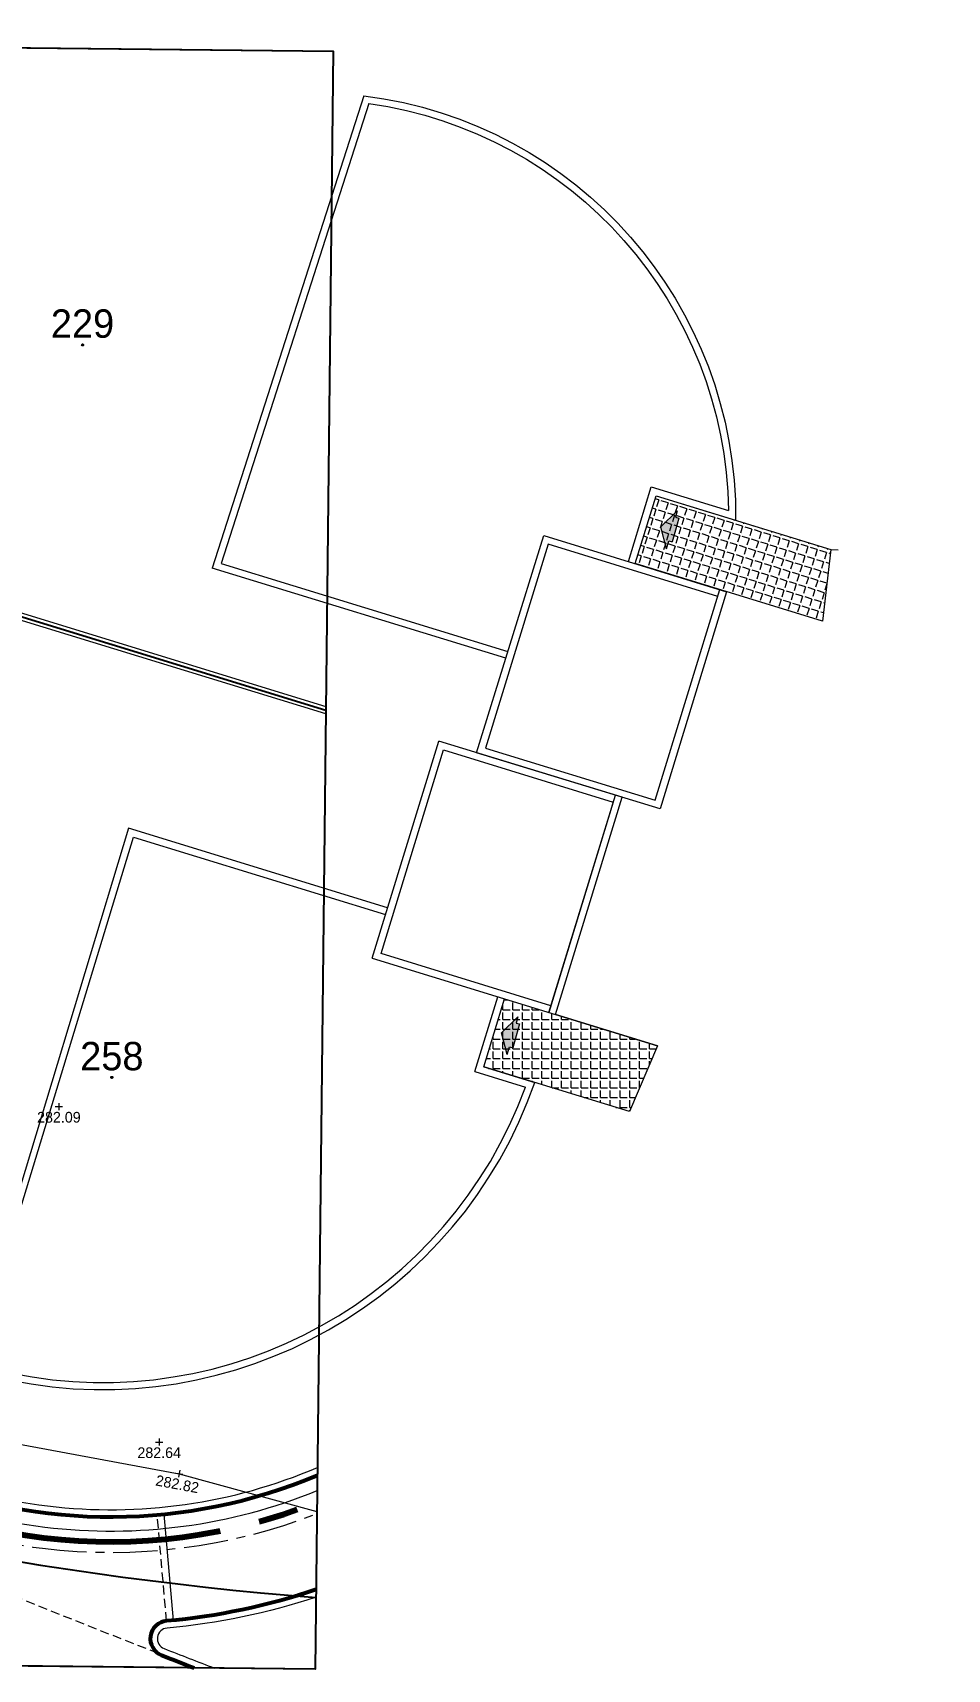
# Model space of a CAD drawing. Extents: x 179571.8 to 179639.8, y 576218.6 to 576265.3.
# Drawn here: x 179614.08 to 179639.84, y 576219.19 to 576265.28 of the extents above; entities that cross this region are included whole.
import ezdxf
from ezdxf.enums import TextEntityAlignment as Align

# ---------------------------------------------------------------- set-up
doc = ezdxf.new("R2010")
doc.units = 0
doc.header["$MEASUREMENT"] = 0
for name, pattern in [('( Hidden )', [0.375, 0.25, -0.125]), ('CELLCOMPIPE', [8.375, 5, -1.125, 1.125, -1.125]), ('CENTER', [2, 1.25, -0.25, 0.25, -0.25])]:
    doc.linetypes.add(name, pattern=pattern)
for name, color, linetype, lineweight in [('0-Buildline', 4, 'Continuous', 0), ('0-GDR', 3, 'Continuous', 0), ('0-SHVIL', 42, 'Continuous', 13), ('CELLCOM_SIVIM_PIPE', 212, 'CELLCOMPIPE', 80), ('HW-CURB-BRDR', 110, 'Continuous', 53), ('HW-CURB-ILND', 96, 'Continuous', 53), ('HW-CURB-IN', 112, 'Continuous', 13), ('L-HATCH-MIDRAHA', 254, 'Continuous', 13), ('M1502', 250, 'Continuous', 13), ('M1509', 250, 'Continuous', 13), ('PARTNER_L', 20, 'PARTNER', 0), ('TLKL', 100, 'CENTER', 0)]:
    doc.layers.add(name, color=color, linetype=linetype, lineweight=lineweight)
for name, color, linetype in [('C1603_0', 3, 'Continuous'), ('C1660_0_1', 3, 'Continuous'), ('FRAMEM_BORDER', 7, 'Continuous'), ('FRAMEM_NAME', 7, 'Continuous')]:
    doc.layers.add(name, color=color, linetype=linetype)
doc.styles.add('FRAMEM_1', font='txt', dxfattribs={"width": 0.8})
doc.styles.add('MAVAT_HEBTXT', font='HEBTXT')
doc.styles.add('Style-DIMHEB', font='DIMHEB')
doc.styles.add('TAZAR_HEBTXT', font='HEBTXT')
doc.styles.add('TRHEBTXT', font='hebtxt')
doc.linetypes.add('PARTNER', pattern='A,0.5,-0.2,["PRTN",Style-DIMHEB,S=0.1,R=0,X=-0.1,Y=-0.05],-0.5', length=1.2)

# ---------------------------------------------------------------- blocks, each defined once
blk = doc.blocks.new('C1603')
at = {"color": 255}
blk.add_circle((0, 0), 0.05, dxfattribs=at)
at = {"style": 'TAZAR_HEBTXT', "width": 3}
blk.add_attdef('CROSS', text='', height=3, dxfattribs=at).set_placement((0, 1.5), align=Align.MIDDLE)
at = {"style": 'TAZAR_HEBTXT'}
blk.add_attdef('PARCEL_NAME', text='', height=2, dxfattribs=at).set_placement((0, 1.5), align=Align.MIDDLE)
at = {"style": 'TAZAR_HEBTXT', "flags": 1}
for tag, p in [('GUSH', (0, -1)), ('PARCEL_STATUS', (0, -2.5)), ('PARCEL_SOURCE', (0, -4)), ('LEGAL_AREA', (0, -5.5)), ('CALC_AREA', (0, -7)), ('PARCEL_PREVIOUS', (0, -8.5)), ('GUSH_PREVIOUS', (0, -10)), ('TABA_PLAN', (0, -11.5)), ('TABA_MIGRASH', (0, -13)), ('TABA_YEUD', (0, -14.5)), ('COMMENT', (0, -16))]:
    blk.add_attdef(tag, text='', height=1, dxfattribs=at).set_placement(p, align=Align.MIDDLE)
blk = doc.blocks.new('FRAMEM_BORDER')
at = {"layer": 'FRAMEM_BORDER'}
blk.add_lwpolyline([(0, 0), (0, 1), (1, 1), (1, 0)], close=True, dxfattribs=at)
at = {"layer": 'FRAMEM_NAME', "style": 'FRAMEM_1', "width": 0.8}
blk.add_attdef('NUMBER', text='', height=0.2, dxfattribs=at).set_placement((0.5, 0.5), align=Align.MIDDLE)
blk = doc.blocks.new('M1502')
for points in [[(-0.4, 0), (0.4, 0)], [(0, 0.4), (0, -0.4)]]:
    blk.add_lwpolyline(points)
at = {"style": 'MAVAT_HEBTXT', "flags": 1}
for tag, p in [('MARK', (0, 2.300562066313085)), ('NAME', (0, -3.758755515101251))]:
    blk.add_attdef(tag, text='', height=1.2, dxfattribs=at).set_placement(p, align=Align.MIDDLE)
at = {"style": 'MAVAT_HEBTXT'}
blk.add_attdef('HEIGHT', text='', height=1.2, dxfattribs=at).set_placement((0, -1.190926193650919), align=Align.MIDDLE)
blk = doc.blocks.new('5188')
at = {"layer": '0-SHVIL', "linetype": 'ByBlock'}
h = blk.add_hatch(dxfattribs=at)
h.set_pattern_fill('ANGLE', color=256, scale=0.01, pattern_type=2)
h.set_pattern_definition([(0, (-0.2030312613060232, -13.18315887218341), (0, 0.275), [0.2, -0.075]), (90, (-0.2030312613060232, -13.18315887218341), (-0.275, 1.683889348827611e-17), [0.2, -0.075])])
h.paths.add_polyline_path([(-3.897584986290894, -7.590706898481585), (-3.311026723968098, -5.678653184557334), (0.9994030589004979, -7.000958194956183), (0.2085809417185374, -8.850350148160942)])
for p, q in [((-7.043446712632431, -4.533663493813947), (-5.166502710315399, 1.584921406931244)), ((0, 0), (-5.166502710315399, 1.584921406931244)), ((-6.789634630229557, -4.402325956849381), (-5.029999628051883, 1.333847387577407)), ((-5.029999628051883, 1.333847387577407), (-0.2498611961782444, -0.1325495423516259)), ((-2.068191810278222, -6.059916056343354), (-0.191205371345859, 0.05865582637488842)), ((-1.876986438961467, -6.118571882834658), (0, 0)), ((-0.2498611961782444, -0.1325495423516259), (-2.068138702394208, -6.059932348201983)), ((-13.9012617195549, -0.8713225681567565), (-18.48949428545893, -16.03536669851746)), ((-6.607352661318146, -3.108865690766834), (-13.9012617195549, -0.8713225681567565)), ((-18.26622192267678, -15.89396833092906), (-13.76249593216926, -1.123090713866986)), ((-13.76249593216926, -1.123090713866986), (-6.666007159801666, -3.300071463687345)), ((-7.043446712632431, -4.533663493813947), (-1.876986439019674, -6.118571882718243)), ((-2.009535983990645, -5.868710684590042), (-6.789634630229557, -4.402325956849381)), ((-4.147446183866123, -7.723256443394348), (-3.502232095313957, -5.619997358182445)), ((-3.897584986290894, -7.590706898481585), (-3.311026723968098, -5.678653184557334)), ((-4.147446183866123, -7.723256443394348), (-2.722369788272772, -8.160425300709903)), ((-3.897584986290894, -7.590706898481585), (-2.46354470323422, -8.030625596060418)), ((-17.23983826447511, -16.4134790544631), (-18.48949428545893, -16.03536669851746)), ((-17.1819169431401, -16.22204990172759), (-18.26622192267678, -15.89396833092906))]:
    blk.add_line(p, q)
for radius, end in [(12.8901244224485, 340.7888112664397), (12.6901244224485, 339.8508339579785)]:
    blk.add_arc((-14.63584556424757, -3.7891165104229), radius, 258.3452107173742, end)
at = {"layer": '0-Buildline', "linetype": 'ByBlock'}
blk.add_line((0.9994030589004979, -7.000958194956183), (-1.876986439019674, -6.118571882718243), dxfattribs=at)
at = {"layer": '0-SHVIL', "linetype": 'ByBlock', "flags": 128}
blk.add_lwpolyline([(-3.897584986290894, -7.590706898481585), (-3.311026723968098, -5.678653184557334), (0.9994030589004979, -7.000958194956183), (0.2085809417185374, -8.850350148160942), (-3.897584986290894, -7.590706898481585)], dxfattribs=at)
blk = doc.blocks.new('5192_4')
at = {"layer": '0-SHVIL', "linetype": 'ByBlock'}
h = blk.add_hatch(dxfattribs=at)
h.set_pattern_fill('ANGLE', color=256, scale=0.01, pattern_type=2)
h.set_pattern_definition([(342.73502, (0, 0), (0.0816175951550944, 0.2626091547549306), [0.2, -0.075]), (72.73502, (0, 0), (-0.2626091547549306, 0.08161759515509441), [0.2, -0.075])])
h.paths.add_polyline_path([(-6.098463446716778, -7.270236619777279), (-8.004960388643667, -6.665861396497348), (-9.562640478368849, -11.57944831150235), (-7.765879410551861, -12.53008732144372)])
for p, q in [((-12.59629785642028, 6.505499236984178), (0.7795044332742691, 2.458940673299367)), ((-12.49440982751548, 6.26572323491564), (0.5276133925653994, 2.326192847423954)), ((0.5276133925653994, 2.326192847511265), (-2.025125984102488, -5.726403684617253)), ((-1.834337015170604, -5.78640185072436), (0.7795044332742691, 2.458940673270263)), ((-5.284159874077886, -4.701522331888555), (-6.912767019239254, -9.838950907549588)), ((-6.661679802346043, -9.708738735498628), (-5.150753009365872, -4.942531914275605)), ((0.8210872698109597, -6.621463689341908), (-5.284159874077886, -4.701522331888555)), ((-5.150753009365872, -4.942531914275605), (0.5687503917142749, -6.755617908900604)), ((-8.135172560461797, -6.414774180069799), (-8.822641894454136, -8.583390848973067)), ((-6.03802592435386, -7.079586925596232), (-8.135172560461797, -6.414774180069799)), ((-8.004960388643667, -6.665861396497348), (-8.714049991685897, -8.902679035672918)), ((-6.098463446716778, -7.270236619777279), (-8.004960388643667, -6.665861396497348)), ((0.5687503915978596, -6.7556179088715), (-0.9421889743534848, -11.52186440021615)), ((-0.8119768050964922, -11.7729516151303), (0.8210872698109597, -6.621463689341908)), ((-0.9421889743534848, -11.52186440021615), (-6.852346283616498, -9.648354166914942)), ((-6.912767019239254, -9.838950907578692), (-0.8119768050964922, -11.7729516151303))]:
    blk.add_line(p, q)
for radius, start, end in [(11.95046606462423, 152.4736382888496, 235.8101615350362), (11.75046606462423, 153.2808682461236, 234.4971971257161)]:
    blk.add_arc((-1.998644232051447, 0.9825111573154572), radius, start, end)
blk.add_3dface([(-6.098463446716778, -7.270236619777279), (-8.004960388643667, -6.665861396497348), (-9.562640478368849, -11.57944831150235), (-7.765879410551861, -12.53008732144372)], dxfattribs=at)
blk = doc.blocks.new('enter')
at = {"extrusion": (0, 0, -1)}
blk.add_hatch(color=9, dxfattribs=at).paths.add_polyline_path([(-0.4895797015633434, -0.5508622942725196), (-0.4895797014469281, -0.3253810445021372), (-0.5942877948982641, -0.3253810445603449), (-0.5942877950146794, 0.02309895539656281), (-0.5942877950146794, 0.3727769174147397), (-0.4895797015633434, 0.3727769174438436), (-0.4895797015633434, 0.5508622949710116), (-0.1691989277023822, 5.820766091346741e-11)])
for p, q in [((0.4895797013305128, 0.5508622945053503), (0.1691989277023822, 5.820766091346741e-11)), ((0.4895797015633434, 0.5508622949710116), (0.4895797015633434, 0.3727769174438436)), ((0.4895797015633434, -0.5508622942725196), (0.1691989277023822, 5.820766091346741e-11)), ((0.4895797015633434, 0.3727769174438436), (0.5942877948982641, 0.3727769173856359)), ((0.5942877948982641, 0.3727769173856359), (0.5942877948982641, 0.02309895536745898)), ((0.5942877948982641, 0.02309895536745898), (0.5942877948982641, -0.3253810445603449)), ((0.4895797015633434, -0.5508622942725196), (0.4895797014469281, -0.3253810445021372)), ((0.4895797014469281, -0.3253810445021372), (0.5942877948982641, -0.3253810445603449))]:
    blk.add_line(p, q)

msp = doc.modelspace()

# ---------------------------------------------------------------- linework, layer by layer
at = {"layer": '0-GDR', "ltscale": 0.5}
for p, q in [((179603.7732945569, 576252.0096245891), (179622.337384559, 576246.3060413335)), ((179636.5620929081, 576250.7313855379), (179636.7618510024, 576250.7215308413)), ((179622.335068658, 576246.0975262091), (179612.2795993386, 576249.1869427349))]:
    msp.add_line(p, q, dxfattribs=at)
for centre, radius, start, end in [((179616.2777442888, 576238.4854176748), 14.99999999976044, 247.7174926607686, 263.0858128998501), ((179616.2777442888, 576238.4854176748), 14.79999999976045, 247.7174926607686, 263.0858128998501), ((179616.2777442877, 576238.4854176752), 15.00000000009542, 263.0858129042055, 292.826910732954), ((179616.2777442877, 576238.4854176752), 14.80000000009542, 263.0858129042055, 293.163412185405)]:
    msp.add_arc(centre, radius, start, end, dxfattribs=at)
at = {"layer": 'C1660_0_1'}
msp.add_lwpolyline([(179612.2133780849, 576249.3119017103), (179622.3362266082, 576246.2017837609)], dxfattribs=at)
for points in [[(179575.3148572304, 576237.0877415583, 0.1251010547990523), (179622.058693514, 576221.2137343932, 0.1251010547990523)], [(179610.5899840778, 576224.6055983756, 0.1994116362866121), (179622.0969721656, 576224.6602020592, 0.1994116362866121)]]:
    msp.add_lwpolyline(points, format="xyb", dxfattribs=at)
at = {"layer": 'CELLCOM_SIVIM_PIPE'}
msp.add_lwpolyline([(179608.7796475583, 576224.5939527901, 0.0008300043995082913), (179610.3245552691, 576223.9578734747, 0.06716044546229265), (179614.3877366306, 576222.8995949167, 0.1256061142243666), (179622.088532562, 576223.9003314694, 0.1256061142243666)], format="xyb", dxfattribs=at)
at = {"layer": 'FRAMEM_BORDER'}
for p, q in [((179575.6280016118, 576265.2820990041), (179622.5423574393, 576264.7610384707)), ((179622.5423574393, 576264.7610384707), (179622.036260939, 576219.1939886305)), ((179622.036260939, 576219.1939886305), (179575.1219051114, 576219.715049164))]:
    msp.add_line(p, q, dxfattribs=at)
at = {"layer": 'HW-CURB-BRDR', "linetype": '( Hidden )', "lineweight": 13}
for p, q in [((179617.8468647878, 576220.5539408575), (179617.5853447044, 576223.5425203275)), ((179618.5258256955, 576219.2329777466), (179618.5385020241, 576219.2658033889))]:
    msp.add_line(p, q, dxfattribs=at)
at = {"layer": 'HW-CURB-BRDR', "linetype": '( Hidden )', "lineweight": 13, "extrusion": (0, 0, -1)}
msp.add_arc((-179801.1411091732, 576689.6067738592), 504.5294264773049, 291.2451656480996, 296.2029789403591, dxfattribs=at)
at = {"layer": 'HW-CURB-BRDR'}
msp.add_arc((179616.2777442879, 576238.4854176753), 14.99999999997036, 247.7169723916575, 292.8269107326142, dxfattribs=at)
at = {"layer": 'HW-CURB-ILND', "flags": 128}
msp.add_lwpolyline([(179622.0612048299, 576221.439843934, -0.06002728289823071), (179617.8468647877, 576220.5539408575, 0.793081227817606), (179617.7085828437, 576219.5900934838, 0.0004892740329717248), (179618.6287100345, 576219.231835048, 0.0004892740329717248)], format="xyb", dxfattribs=at)
at = {"layer": 'HW-CURB-IN'}
msp.add_line((179618.0461034191, 576220.5713755297), (179617.7845833357, 576223.5599549996), dxfattribs=at)
at = {"layer": 'HW-CURB-IN', "flags": 128}
msp.add_lwpolyline([(179622.0588518507, 576221.2279904233, -0.05905823248217178), (179617.86429946, 576220.3547022262, 0.793081227817606), (179617.7813302936, 576219.776393802, 0.00075366823654694), (179619.1984055688, 576219.2255076487, 0.00075366823654694)], format="xyb", dxfattribs=at)
at = {"layer": 'M1509'}
msp.add_polyline3d([(179575.4660458516, 576230.528168274, 278.1277902473193), (179582.2380552392, 576230.4664342979, 279.0120615505111), (179585.8372472475, 576229.80577839, 279.7826408289801), (179592.1269623495, 576229.7161871793, 280.1868791386914), (179600.4918615918, 576228.1768741552, 281.0016719696541), (179610.2172334257, 576226.1764033657, 281.9554217250515), (179618.2061369389, 576224.7022273366, 282.8207443470563), (179622.0856245884, 576223.6385083223, 283.1623730718755)], dxfattribs=at)
at = {"layer": 'PARTNER_L', "ltscale": 3}
msp.add_lwpolyline([(179610.4383104733, 576224.2354698607, 0.06716044546242877), (179614.4238514266, 576223.197413186, 0.1276448670372807), (179622.0921411544, 576224.2252357311, 0.1276448670372807)], format="xyb", dxfattribs=at)
at = {"layer": 'TLKL'}
msp.add_lwpolyline([(179608.664971358, 576224.3167356026, 0.0008300043995296778), (179610.210800065, 576223.6802770887, 0.06716044546204533), (179614.3516218346, 576222.6017766475, 0.1236511191891574), (179622.084935623, 576223.5764764386, 0.1236511191891574)], format="xyb", dxfattribs=at)

# ---------------------------------------------------------------- block references
at = {"layer": '0-Buildline', "linetype": 'ByBlock', "yscale": -1, "rotation": 235.3565811179579}
msp.add_blockref('5192_4', (179621.599564841, 576249.4466839271), dxfattribs=at)
at = {"layer": '0-Buildline', "linetype": 'ByBlock'}
msp.add_blockref('5188', (179630.6813142569, 576243.7495274331), dxfattribs=at)
at = {"layer": 'C1603_0', "xscale": 0.4, "yscale": 0.4, "zscale": 0.4}
for p, values in [((179615.4811197263, 576256.4919551129), {'PARCEL_NAME': '229'}), ((179616.3070302583, 576235.8616622745), {'PARCEL_NAME': '258'})]:
    msp.add_blockref('C1603', p, dxfattribs=at).add_auto_attribs(values)
at = {"layer": 'FRAMEM_BORDER'}
ref = msp.add_blockref('FRAMEM_BORDER', (179575.1219051114, 576219.715049164), dxfattribs=dict(at, xscale=46.91724935264423, yscale=45.56986026726209, rotation=359.3636629681889))
ref.add_attrib('NUMBER', '1', dxfattribs={"layer": 'FRAMEM_NAME', "height": 31.25, "style": 'TRHEBTXT'}).set_placement((179598.8321312755, 576242.2380438172), align=Align.MIDDLE)
at = {"layer": 'L-HATCH-MIDRAHA', "linetype": 'ByBlock', "rotation": 344.474481280454}
for p in [(179631.6076354832, 576251.4134050134), (179627.1198972415, 576237.1659546773)]:
    msp.add_blockref('enter', p, dxfattribs=at)
at = {"layer": 'M1502', "xscale": 0.25, "yscale": 0.25, "zscale": 0.25}
for p, values in [((179614.815623414, 576235.038208312, 282.0919524051555), {'HEIGHT': '282.09'}), ((179617.6410363112, 576225.5913632016, 282.6350215666303), {'HEIGHT': '282.64'})]:
    msp.add_blockref('M1502', p, dxfattribs=at).add_auto_attribs(values)
at = {"layer": 'M1502', "xscale": 0.25, "yscale": 0.25, "zscale": 0.25, "rotation": 349.54493521}
msp.add_blockref('M1502', (179618.2061369389, 576224.7022273366, 282.8207443470563), dxfattribs=at).add_auto_attribs({'HEIGHT': '282.82'})

doc.saveas('drawing.dxf')
